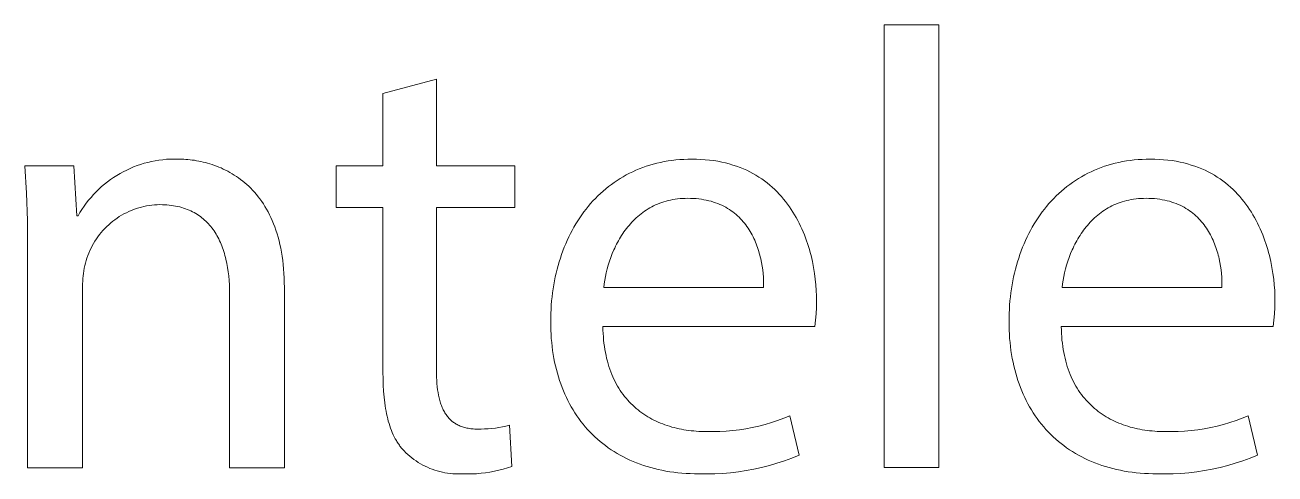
# Model space of a CAD drawing. Header units: millimetres. Extents: x 578 to 4608, y -138 to 2677.
# Drawn here: x 4116.5 to 4197.4, y -71.2 to -42.1 of the extents above; entities that cross this region are included whole.
import ezdxf

# ---------------------------------------------------------------- set-up
doc = ezdxf.new("R2010")
doc.units = ezdxf.units.MM
doc.header["$MEASUREMENT"] = 0
doc.layers.add('Domyślny', color=7, linetype='Continuous', true_color=0x000000)

msp = doc.modelspace()

# ---------------------------------------------------------------- linework, layer by layer
at = {"layer": 'Domyślny', "color": 18, "lineweight": 15, "true_color": 0x000000}
for p, q in [((4172.088, -42.129), (4175.644, -42.129)), ((4172.088, -70.782), (4172.088, -42.129)), ((4175.644, -42.129), (4175.644, -70.782)), ((4139.646, -46.572), (4143.109, -45.646)), ((4143.109, -45.646), (4143.109, -51.255)), ((4139.646, -51.255), (4139.646, -46.572)), ((4124.431, -51.02), (4124.669, -50.964)), ((4124.669, -50.964), (4124.908, -50.917)), ((4124.908, -50.917), (4125.149, -50.878)), ((4125.149, -50.878), (4125.391, -50.847)), ((4125.391, -50.847), (4125.634, -50.824)), ((4125.634, -50.824), (4125.877, -50.81)), ((4125.877, -50.81), (4126.121, -50.804)), ((4126.121, -50.804), (4126.365, -50.806)), ((4126.365, -50.806), (4126.493, -50.807)), ((4126.493, -50.807), (4126.624, -50.811)), ((4126.624, -50.811), (4126.756, -50.817)), ((4126.756, -50.817), (4126.889, -50.826)), ((4126.889, -50.826), (4127.025, -50.837)), ((4127.025, -50.837), (4127.162, -50.851)), ((4127.162, -50.851), (4127.3, -50.869)), ((4127.3, -50.869), (4127.44, -50.889)), ((4127.44, -50.889), (4127.581, -50.912)), ((4127.581, -50.912), (4127.723, -50.938)), ((4127.723, -50.938), (4127.865, -50.967)), ((4127.865, -50.967), (4128.009, -51)), ((4157.618, -51.022), (4157.859, -50.973)), ((4157.859, -50.973), (4158.104, -50.931)), ((4158.104, -50.931), (4158.352, -50.895)), ((4158.352, -50.895), (4158.604, -50.865)), ((4158.604, -50.865), (4158.859, -50.841)), ((4158.859, -50.841), (4159.117, -50.825)), ((4159.117, -50.825), (4159.379, -50.815)), ((4159.379, -50.815), (4159.644, -50.811)), ((4159.644, -50.811), (4159.94, -50.815)), ((4159.94, -50.815), (4160.229, -50.827)), ((4160.229, -50.827), (4160.512, -50.847)), ((4160.512, -50.847), (4160.788, -50.875)), ((4160.788, -50.875), (4161.057, -50.91)), ((4161.057, -50.91), (4161.32, -50.953)), ((4161.32, -50.953), (4161.576, -51.002)), ((4187.291, -51.022), (4187.532, -50.973)), ((4187.532, -50.973), (4187.777, -50.931)), ((4187.777, -50.931), (4188.025, -50.895)), ((4188.025, -50.895), (4188.277, -50.865)), ((4188.277, -50.865), (4188.532, -50.841)), ((4188.532, -50.841), (4188.79, -50.825)), ((4188.79, -50.825), (4189.052, -50.815)), ((4189.052, -50.815), (4189.317, -50.811)), ((4189.317, -50.811), (4189.613, -50.815)), ((4189.613, -50.815), (4189.902, -50.827)), ((4189.902, -50.827), (4190.185, -50.847)), ((4190.185, -50.847), (4190.461, -50.875)), ((4190.461, -50.875), (4190.73, -50.91)), ((4190.73, -50.91), (4190.992, -50.953)), ((4190.992, -50.953), (4191.249, -51.002)), ((4116.577, -53.014), (4116.474, -51.249)), ((4116.474, -51.249), (4119.628, -51.249)), ((4119.628, -51.249), (4119.829, -54.483)), ((4122.415, -51.869), (4122.625, -51.745)), ((4122.625, -51.745), (4122.839, -51.628)), ((4122.839, -51.628), (4123.057, -51.518)), ((4123.057, -51.518), (4123.279, -51.415)), ((4123.279, -51.415), (4123.503, -51.321)), ((4123.503, -51.321), (4123.731, -51.234)), ((4123.731, -51.234), (4123.962, -51.154)), ((4123.962, -51.154), (4124.195, -51.083)), ((4124.195, -51.083), (4124.431, -51.02)), ((4128.009, -51), (4128.153, -51.036)), ((4128.153, -51.036), (4128.297, -51.075)), ((4128.297, -51.075), (4128.442, -51.118)), ((4128.442, -51.118), (4128.587, -51.164)), ((4128.587, -51.164), (4128.732, -51.214)), ((4128.732, -51.214), (4128.877, -51.268)), ((4128.877, -51.268), (4129.022, -51.325)), ((4129.022, -51.325), (4129.166, -51.386)), ((4129.166, -51.386), (4129.311, -51.452)), ((4129.311, -51.452), (4129.454, -51.521)), ((4129.454, -51.521), (4129.597, -51.594)), ((4129.597, -51.594), (4129.739, -51.672)), ((4129.739, -51.672), (4129.88, -51.754)), ((4129.88, -51.754), (4130.02, -51.84)), ((4136.613, -53.953), (4136.613, -51.255)), ((4136.613, -51.255), (4139.646, -51.255)), ((4143.109, -51.255), (4148.195, -51.255)), ((4148.195, -51.255), (4148.195, -53.953)), ((4155.402, -51.838), (4155.607, -51.73)), ((4155.607, -51.73), (4155.816, -51.629)), ((4155.816, -51.629), (4156.028, -51.533)), ((4156.028, -51.533), (4156.244, -51.442)), ((4156.244, -51.442), (4156.464, -51.357)), ((4156.464, -51.357), (4156.688, -51.278)), ((4156.688, -51.278), (4156.915, -51.205)), ((4156.915, -51.205), (4157.146, -51.138)), ((4157.146, -51.138), (4157.38, -51.077)), ((4157.38, -51.077), (4157.618, -51.022)), ((4161.576, -51.002), (4161.826, -51.059)), ((4161.826, -51.059), (4162.069, -51.123)), ((4162.069, -51.123), (4162.306, -51.193)), ((4162.306, -51.193), (4162.537, -51.27)), ((4162.537, -51.27), (4162.762, -51.352)), ((4162.762, -51.352), (4162.981, -51.442)), ((4162.981, -51.442), (4163.194, -51.537)), ((4163.194, -51.537), (4163.401, -51.637)), ((4163.401, -51.637), (4163.602, -51.744)), ((4163.602, -51.744), (4163.797, -51.855)), ((4185.075, -51.838), (4185.28, -51.73)), ((4185.28, -51.73), (4185.489, -51.629)), ((4185.489, -51.629), (4185.701, -51.533)), ((4185.701, -51.533), (4185.917, -51.442)), ((4185.917, -51.442), (4186.137, -51.357)), ((4186.137, -51.357), (4186.361, -51.278)), ((4186.361, -51.278), (4186.588, -51.205)), ((4186.588, -51.205), (4186.819, -51.138)), ((4186.819, -51.138), (4187.053, -51.077)), ((4187.053, -51.077), (4187.291, -51.022)), ((4191.249, -51.002), (4191.498, -51.059)), ((4191.498, -51.059), (4191.742, -51.123)), ((4191.742, -51.123), (4191.979, -51.193)), ((4191.979, -51.193), (4192.21, -51.27)), ((4192.21, -51.27), (4192.435, -51.352)), ((4192.435, -51.352), (4192.654, -51.442)), ((4192.654, -51.442), (4192.867, -51.537)), ((4192.867, -51.537), (4193.074, -51.637)), ((4193.074, -51.637), (4193.275, -51.744)), ((4193.275, -51.744), (4193.47, -51.855)), ((4121.255, -52.758), (4121.435, -52.594)), ((4121.435, -52.594), (4121.621, -52.436)), ((4121.621, -52.436), (4121.812, -52.284)), ((4121.812, -52.284), (4122.009, -52.139)), ((4122.009, -52.139), (4122.21, -52.001)), ((4122.21, -52.001), (4122.415, -51.869)), ((4130.02, -51.84), (4130.159, -51.931)), ((4130.159, -51.931), (4130.297, -52.026)), ((4130.297, -52.026), (4130.433, -52.126)), ((4130.433, -52.126), (4130.567, -52.23)), ((4130.567, -52.23), (4130.7, -52.339)), ((4130.7, -52.339), (4130.831, -52.453)), ((4130.831, -52.453), (4130.96, -52.572)), ((4130.96, -52.572), (4131.087, -52.696)), ((4154.074, -52.734), (4154.252, -52.591)), ((4154.252, -52.591), (4154.434, -52.453)), ((4154.434, -52.453), (4154.62, -52.319)), ((4154.62, -52.319), (4154.809, -52.191)), ((4154.809, -52.191), (4155.003, -52.068)), ((4155.003, -52.068), (4155.201, -51.95)), ((4155.201, -51.95), (4155.402, -51.838)), ((4163.797, -51.855), (4163.987, -51.972)), ((4163.987, -51.972), (4164.17, -52.095)), ((4164.17, -52.095), (4164.349, -52.222)), ((4164.349, -52.222), (4164.522, -52.353)), ((4164.522, -52.353), (4164.689, -52.49)), ((4164.689, -52.49), (4164.851, -52.63)), ((4183.747, -52.734), (4183.925, -52.591)), ((4183.925, -52.591), (4184.107, -52.453)), ((4184.107, -52.453), (4184.293, -52.319)), ((4184.293, -52.319), (4184.482, -52.191)), ((4184.482, -52.191), (4184.676, -52.068)), ((4184.676, -52.068), (4184.873, -51.95)), ((4184.873, -51.95), (4185.075, -51.838)), ((4193.47, -51.855), (4193.659, -51.972)), ((4193.659, -51.972), (4193.843, -52.095)), ((4193.843, -52.095), (4194.022, -52.222)), ((4194.022, -52.222), (4194.195, -52.353)), ((4194.195, -52.353), (4194.362, -52.49)), ((4194.362, -52.49), (4194.524, -52.63)), ((4116.63, -54.781), (4116.577, -53.014)), ((4120.592, -53.473), (4120.749, -53.286)), ((4120.749, -53.286), (4120.911, -53.104)), ((4120.911, -53.104), (4121.08, -52.928)), ((4121.08, -52.928), (4121.255, -52.758)), ((4131.087, -52.696), (4131.211, -52.825)), ((4131.211, -52.825), (4131.333, -52.959)), ((4131.333, -52.959), (4131.453, -53.098)), ((4131.453, -53.098), (4131.57, -53.242)), ((4131.57, -53.242), (4131.684, -53.392)), ((4131.684, -53.392), (4131.796, -53.548)), ((4153.244, -53.522), (4153.402, -53.355)), ((4153.402, -53.355), (4153.564, -53.193)), ((4153.564, -53.193), (4153.73, -53.036)), ((4153.73, -53.036), (4153.9, -52.883)), ((4153.9, -52.883), (4154.074, -52.734)), ((4158.57, -53.406), (4158.417, -53.431)), ((4158.725, -53.385), (4158.57, -53.406)), ((4158.883, -53.369), (4158.725, -53.385)), ((4159.045, -53.357), (4158.883, -53.369)), ((4159.209, -53.35), (4159.045, -53.357)), ((4159.376, -53.348), (4159.209, -53.35)), ((4159.561, -53.35), (4159.376, -53.348)), ((4159.742, -53.358), (4159.561, -53.35)), ((4159.918, -53.37), (4159.742, -53.358)), ((4160.091, -53.388), (4159.918, -53.37)), ((4160.259, -53.41), (4160.091, -53.388)), ((4164.851, -52.63), (4165.008, -52.775)), ((4165.008, -52.775), (4165.159, -52.924)), ((4165.159, -52.924), (4165.306, -53.077)), ((4165.306, -53.077), (4165.447, -53.233)), ((4165.447, -53.233), (4165.583, -53.393)), ((4165.583, -53.393), (4165.715, -53.556)), ((4182.917, -53.522), (4183.075, -53.355)), ((4183.075, -53.355), (4183.237, -53.193)), ((4183.237, -53.193), (4183.403, -53.036)), ((4183.403, -53.036), (4183.573, -52.883)), ((4183.573, -52.883), (4183.747, -52.734)), ((4188.243, -53.406), (4188.09, -53.431)), ((4188.398, -53.385), (4188.243, -53.406)), ((4188.556, -53.369), (4188.398, -53.385)), ((4188.717, -53.357), (4188.556, -53.369)), ((4188.882, -53.35), (4188.717, -53.357)), ((4189.049, -53.348), (4188.882, -53.35)), ((4189.234, -53.35), (4189.049, -53.348)), ((4189.415, -53.358), (4189.234, -53.35)), ((4189.591, -53.37), (4189.415, -53.358)), ((4189.764, -53.388), (4189.591, -53.37)), ((4189.932, -53.41), (4189.764, -53.388)), ((4194.524, -52.63), (4194.681, -52.775)), ((4194.681, -52.775), (4194.832, -52.924)), ((4194.832, -52.924), (4194.979, -53.077)), ((4194.979, -53.077), (4195.12, -53.233)), ((4195.12, -53.233), (4195.256, -53.393)), ((4195.256, -53.393), (4195.388, -53.556)), ((4120.033, -54.272), (4120.162, -54.065)), ((4120.162, -54.065), (4120.299, -53.863)), ((4120.299, -53.863), (4120.442, -53.666)), ((4120.442, -53.666), (4120.592, -53.473)), ((4123.192, -54.207), (4123.035, -54.281)), ((4123.352, -54.138), (4123.192, -54.207)), ((4123.513, -54.074), (4123.352, -54.138)), ((4123.677, -54.017), (4123.513, -54.074)), ((4123.842, -53.965), (4123.677, -54.017)), ((4124.01, -53.918), (4123.842, -53.965)), ((4124.178, -53.878), (4124.01, -53.918)), ((4124.348, -53.843), (4124.178, -53.878)), ((4124.52, -53.814), (4124.348, -53.843)), ((4124.692, -53.791), (4124.52, -53.814)), ((4124.864, -53.774), (4124.692, -53.791)), ((4125.038, -53.763), (4124.864, -53.774)), ((4125.211, -53.758), (4125.038, -53.763)), ((4125.366, -53.76), (4125.211, -53.758)), ((4125.517, -53.766), (4125.366, -53.76)), ((4125.665, -53.775), (4125.517, -53.766)), ((4125.81, -53.788), (4125.665, -53.775)), ((4125.952, -53.805), (4125.81, -53.788)), ((4126.091, -53.826), (4125.952, -53.805)), ((4126.227, -53.849), (4126.091, -53.826)), ((4126.36, -53.877), (4126.227, -53.849)), ((4126.491, -53.908), (4126.36, -53.877)), ((4126.618, -53.942), (4126.491, -53.908)), ((4126.742, -53.98), (4126.618, -53.942)), ((4126.863, -54.021), (4126.742, -53.98)), ((4126.982, -54.065), (4126.863, -54.021)), ((4127.097, -54.112), (4126.982, -54.065)), ((4127.21, -54.163), (4127.097, -54.112)), ((4127.32, -54.216), (4127.21, -54.163)), ((4127.427, -54.273), (4127.32, -54.216)), ((4131.796, -53.548), (4131.904, -53.708)), ((4131.904, -53.708), (4132.009, -53.875)), ((4132.009, -53.875), (4132.111, -54.047)), ((4132.111, -54.047), (4132.21, -54.225)), ((4139.646, -53.953), (4136.613, -53.953)), ((4139.646, -64.609), (4139.646, -53.953)), ((4148.195, -53.953), (4143.109, -53.953)), ((4143.109, -53.953), (4143.109, -64.488)), ((4152.654, -54.234), (4152.795, -54.049)), ((4152.795, -54.049), (4152.941, -53.869)), ((4152.941, -53.869), (4153.09, -53.694)), ((4153.09, -53.694), (4153.244, -53.522)), ((4156.576, -54.189), (4156.464, -54.268)), ((4156.689, -54.112), (4156.576, -54.189)), ((4156.806, -54.039), (4156.689, -54.112)), ((4156.925, -53.969), (4156.806, -54.039)), ((4157.047, -53.902), (4156.925, -53.969)), ((4157.172, -53.838), (4157.047, -53.902)), ((4157.299, -53.778), (4157.172, -53.838)), ((4157.429, -53.722), (4157.299, -53.778)), ((4157.562, -53.669), (4157.429, -53.722)), ((4157.697, -53.619), (4157.562, -53.669)), ((4157.836, -53.574), (4157.697, -53.619)), ((4157.977, -53.532), (4157.836, -53.574)), ((4158.121, -53.494), (4157.977, -53.532)), ((4158.267, -53.461), (4158.121, -53.494)), ((4158.417, -53.431), (4158.267, -53.461)), ((4160.422, -53.436), (4160.259, -53.41)), ((4160.582, -53.468), (4160.422, -53.436)), ((4160.737, -53.503), (4160.582, -53.468)), ((4160.889, -53.543), (4160.737, -53.503)), ((4161.036, -53.587), (4160.889, -53.543)), ((4161.179, -53.635), (4161.036, -53.587)), ((4161.319, -53.687), (4161.179, -53.635)), ((4161.454, -53.743), (4161.319, -53.687)), ((4161.586, -53.802), (4161.454, -53.743)), ((4161.714, -53.866), (4161.586, -53.802)), ((4161.838, -53.932), (4161.714, -53.866)), ((4161.959, -54.002), (4161.838, -53.932)), ((4162.075, -54.076), (4161.959, -54.002)), ((4162.188, -54.152), (4162.075, -54.076)), ((4162.298, -54.232), (4162.188, -54.152)), ((4165.715, -53.556), (4165.841, -53.722)), ((4165.841, -53.722), (4165.963, -53.892)), ((4165.963, -53.892), (4166.079, -54.064)), ((4166.079, -54.064), (4166.192, -54.239)), ((4182.327, -54.234), (4182.468, -54.049)), ((4182.468, -54.049), (4182.614, -53.869)), ((4182.614, -53.869), (4182.763, -53.694)), ((4182.763, -53.694), (4182.917, -53.522)), ((4186.248, -54.189), (4186.137, -54.268)), ((4186.362, -54.112), (4186.248, -54.189)), ((4186.479, -54.039), (4186.362, -54.112)), ((4186.598, -53.969), (4186.479, -54.039)), ((4186.72, -53.902), (4186.598, -53.969)), ((4186.844, -53.838), (4186.72, -53.902)), ((4186.972, -53.778), (4186.844, -53.838)), ((4187.102, -53.722), (4186.972, -53.778)), ((4187.235, -53.669), (4187.102, -53.722)), ((4187.37, -53.619), (4187.235, -53.669)), ((4187.508, -53.574), (4187.37, -53.619)), ((4187.65, -53.532), (4187.508, -53.574)), ((4187.794, -53.494), (4187.65, -53.532)), ((4187.94, -53.461), (4187.794, -53.494)), ((4188.09, -53.431), (4187.94, -53.461)), ((4190.095, -53.436), (4189.932, -53.41)), ((4190.255, -53.468), (4190.095, -53.436)), ((4190.41, -53.503), (4190.255, -53.468)), ((4190.562, -53.543), (4190.41, -53.503)), ((4190.709, -53.587), (4190.562, -53.543)), ((4190.852, -53.635), (4190.709, -53.587)), ((4190.992, -53.687), (4190.852, -53.635)), ((4191.127, -53.743), (4190.992, -53.687)), ((4191.259, -53.802), (4191.127, -53.743)), ((4191.387, -53.866), (4191.259, -53.802)), ((4191.511, -53.932), (4191.387, -53.866)), ((4191.631, -54.002), (4191.511, -53.932)), ((4191.748, -54.076), (4191.631, -54.002)), ((4191.861, -54.152), (4191.748, -54.076)), ((4191.971, -54.232), (4191.861, -54.152)), ((4195.388, -53.556), (4195.514, -53.722)), ((4195.514, -53.722), (4195.636, -53.892)), ((4195.636, -53.892), (4195.752, -54.064)), ((4195.752, -54.064), (4195.865, -54.239)), ((4116.635, -56.55), (4116.63, -54.781)), ((4119.829, -54.483), (4119.91, -54.483)), ((4119.91, -54.483), (4120.033, -54.272)), ((4122.022, -54.945), (4121.891, -55.059)), ((4122.156, -54.836), (4122.022, -54.945)), ((4122.295, -54.731), (4122.156, -54.836)), ((4122.436, -54.631), (4122.295, -54.731)), ((4122.581, -54.535), (4122.436, -54.631)), ((4122.73, -54.445), (4122.581, -54.535)), ((4122.881, -54.361), (4122.73, -54.445)), ((4123.035, -54.281), (4122.881, -54.361)), ((4127.531, -54.333), (4127.427, -54.273)), ((4127.633, -54.396), (4127.531, -54.333)), ((4127.732, -54.462), (4127.633, -54.396)), ((4127.828, -54.53), (4127.732, -54.462)), ((4127.921, -54.602), (4127.828, -54.53)), ((4128.012, -54.676), (4127.921, -54.602)), ((4128.1, -54.753), (4128.012, -54.676)), ((4128.186, -54.832), (4128.1, -54.753)), ((4128.269, -54.915), (4128.186, -54.832)), ((4128.35, -54.999), (4128.269, -54.915)), ((4128.427, -55.087), (4128.35, -54.999)), ((4132.21, -54.225), (4132.305, -54.409)), ((4132.305, -54.409), (4132.396, -54.598)), ((4132.396, -54.598), (4132.483, -54.794)), ((4132.483, -54.794), (4132.567, -54.995)), ((4132.567, -54.995), (4132.646, -55.203)), ((4152.012, -55.216), (4152.132, -55.011)), ((4152.132, -55.011), (4152.256, -54.811)), ((4152.256, -54.811), (4152.384, -54.615)), ((4152.384, -54.615), (4152.517, -54.422)), ((4152.517, -54.422), (4152.654, -54.234)), ((4155.667, -54.997), (4155.579, -55.098)), ((4155.758, -54.897), (4155.667, -54.997)), ((4155.851, -54.8), (4155.758, -54.897)), ((4155.947, -54.705), (4155.851, -54.8)), ((4156.045, -54.613), (4155.947, -54.705)), ((4156.146, -54.522), (4156.045, -54.613)), ((4156.25, -54.435), (4156.146, -54.522)), ((4156.356, -54.35), (4156.25, -54.435)), ((4156.464, -54.268), (4156.356, -54.35)), ((4162.404, -54.315), (4162.298, -54.232)), ((4162.507, -54.4), (4162.404, -54.315)), ((4162.606, -54.488), (4162.507, -54.4)), ((4162.702, -54.579), (4162.606, -54.488)), ((4162.794, -54.672), (4162.702, -54.579)), ((4162.883, -54.768), (4162.794, -54.672)), ((4162.969, -54.866), (4162.883, -54.768)), ((4163.052, -54.967), (4162.969, -54.866)), ((4163.131, -55.069), (4163.052, -54.967)), ((4166.192, -54.239), (4166.299, -54.416)), ((4166.299, -54.416), (4166.402, -54.595)), ((4166.402, -54.595), (4166.501, -54.777)), ((4166.501, -54.777), (4166.595, -54.96)), ((4166.595, -54.96), (4166.685, -55.146)), ((4181.685, -55.216), (4181.804, -55.011)), ((4181.804, -55.011), (4181.929, -54.811)), ((4181.929, -54.811), (4182.057, -54.615)), ((4182.057, -54.615), (4182.19, -54.422)), ((4182.19, -54.422), (4182.327, -54.234)), ((4185.34, -54.997), (4185.252, -55.098)), ((4185.431, -54.897), (4185.34, -54.997)), ((4185.524, -54.8), (4185.431, -54.897)), ((4185.62, -54.705), (4185.524, -54.8)), ((4185.718, -54.613), (4185.62, -54.705)), ((4185.819, -54.522), (4185.718, -54.613)), ((4185.923, -54.435), (4185.819, -54.522)), ((4186.029, -54.35), (4185.923, -54.435)), ((4186.137, -54.268), (4186.029, -54.35)), ((4192.077, -54.315), (4191.971, -54.232)), ((4192.18, -54.4), (4192.077, -54.315)), ((4192.279, -54.488), (4192.18, -54.4)), ((4192.375, -54.579), (4192.279, -54.488)), ((4192.467, -54.672), (4192.375, -54.579)), ((4192.556, -54.768), (4192.467, -54.672)), ((4192.642, -54.866), (4192.556, -54.768)), ((4192.725, -54.967), (4192.642, -54.866)), ((4192.804, -55.069), (4192.725, -54.967)), ((4195.865, -54.239), (4195.972, -54.416)), ((4195.972, -54.416), (4196.075, -54.595)), ((4196.075, -54.595), (4196.174, -54.777)), ((4196.174, -54.777), (4196.268, -54.96)), ((4196.268, -54.96), (4196.358, -55.146)), ((4121.196, -55.832), (4121.096, -55.974)), ((4121.3, -55.694), (4121.196, -55.832)), ((4121.409, -55.559), (4121.3, -55.694)), ((4121.523, -55.428), (4121.409, -55.559)), ((4121.642, -55.301), (4121.523, -55.428)), ((4121.764, -55.178), (4121.642, -55.301)), ((4121.891, -55.059), (4121.764, -55.178)), ((4128.503, -55.177), (4128.427, -55.087)), ((4128.576, -55.269), (4128.503, -55.177)), ((4128.646, -55.364), (4128.576, -55.269)), ((4128.714, -55.461), (4128.646, -55.364)), ((4128.779, -55.56), (4128.714, -55.461)), ((4128.842, -55.662), (4128.779, -55.56)), ((4128.903, -55.766), (4128.842, -55.662)), ((4128.961, -55.872), (4128.903, -55.766)), ((4132.646, -55.203), (4132.722, -55.417)), ((4132.722, -55.417), (4132.793, -55.638)), ((4132.793, -55.638), (4132.859, -55.865)), ((4151.678, -55.851), (4151.785, -55.636)), ((4151.785, -55.636), (4151.896, -55.424)), ((4151.896, -55.424), (4152.012, -55.216)), ((4155.101, -55.746), (4155.03, -55.859)), ((4155.175, -55.634), (4155.101, -55.746)), ((4155.251, -55.523), (4155.175, -55.634)), ((4155.329, -55.414), (4155.251, -55.523)), ((4155.41, -55.307), (4155.329, -55.414)), ((4155.493, -55.202), (4155.41, -55.307)), ((4155.579, -55.098), (4155.493, -55.202)), ((4163.208, -55.173), (4163.131, -55.069)), ((4163.281, -55.28), (4163.208, -55.173)), ((4163.352, -55.388), (4163.281, -55.28)), ((4163.419, -55.497), (4163.352, -55.388)), ((4163.484, -55.608), (4163.419, -55.497)), ((4163.545, -55.721), (4163.484, -55.608)), ((4163.604, -55.835), (4163.545, -55.721)), ((4163.66, -55.95), (4163.604, -55.835)), ((4166.685, -55.146), (4166.77, -55.333)), ((4166.77, -55.333), (4166.852, -55.521)), ((4166.852, -55.521), (4166.929, -55.71)), ((4166.929, -55.71), (4167.002, -55.901)), ((4181.351, -55.851), (4181.458, -55.636)), ((4181.458, -55.636), (4181.569, -55.424)), ((4181.569, -55.424), (4181.685, -55.216)), ((4184.774, -55.746), (4184.703, -55.859)), ((4184.848, -55.634), (4184.774, -55.746)), ((4184.924, -55.523), (4184.848, -55.634)), ((4185.002, -55.414), (4184.924, -55.523)), ((4185.083, -55.307), (4185.002, -55.414)), ((4185.166, -55.202), (4185.083, -55.307)), ((4185.252, -55.098), (4185.166, -55.202)), ((4192.881, -55.173), (4192.804, -55.069)), ((4192.954, -55.28), (4192.881, -55.173)), ((4193.025, -55.388), (4192.954, -55.28)), ((4193.092, -55.497), (4193.025, -55.388)), ((4193.157, -55.608), (4193.092, -55.497)), ((4193.218, -55.721), (4193.157, -55.608)), ((4193.277, -55.835), (4193.218, -55.721)), ((4193.333, -55.95), (4193.277, -55.835)), ((4196.358, -55.146), (4196.443, -55.333)), ((4196.443, -55.333), (4196.524, -55.521)), ((4196.524, -55.521), (4196.602, -55.71)), ((4196.602, -55.71), (4196.675, -55.901)), ((4116.635, -70.789), (4116.635, -56.55)), ((4120.748, -56.574), (4120.674, -56.731)), ((4120.827, -56.42), (4120.748, -56.574)), ((4120.911, -56.268), (4120.827, -56.42)), ((4121.001, -56.12), (4120.911, -56.268)), ((4121.096, -55.974), (4121.001, -56.12)), ((4129.017, -55.98), (4128.961, -55.872)), ((4129.071, -56.091), (4129.017, -55.98)), ((4129.122, -56.203), (4129.071, -56.091)), ((4129.171, -56.317), (4129.122, -56.203)), ((4129.218, -56.433), (4129.171, -56.317)), ((4129.262, -56.552), (4129.218, -56.433)), ((4129.305, -56.671), (4129.262, -56.552)), ((4132.859, -55.865), (4132.921, -56.098)), ((4132.921, -56.098), (4132.978, -56.338)), ((4132.978, -56.338), (4133.031, -56.584)), ((4133.031, -56.584), (4133.078, -56.837)), ((4151.296, -56.747), (4151.385, -56.518)), ((4151.385, -56.518), (4151.478, -56.292)), ((4151.478, -56.292), (4151.576, -56.07)), ((4151.576, -56.07), (4151.678, -55.851)), ((4154.651, -56.565), (4154.596, -56.686)), ((4154.708, -56.445), (4154.651, -56.565)), ((4154.768, -56.326), (4154.708, -56.445)), ((4154.83, -56.207), (4154.768, -56.326)), ((4154.894, -56.09), (4154.83, -56.207)), ((4154.961, -55.974), (4154.894, -56.09)), ((4155.03, -55.859), (4154.961, -55.974)), ((4163.713, -56.066), (4163.66, -55.95)), ((4163.764, -56.184), (4163.713, -56.066)), ((4163.812, -56.302), (4163.764, -56.184)), ((4163.857, -56.421), (4163.812, -56.302)), ((4163.9, -56.54), (4163.857, -56.421)), ((4163.94, -56.66), (4163.9, -56.54)), ((4167.002, -55.901), (4167.071, -56.092)), ((4167.071, -56.092), (4167.136, -56.284)), ((4167.136, -56.284), (4167.198, -56.477)), ((4167.198, -56.477), (4167.255, -56.67)), ((4180.969, -56.747), (4181.058, -56.518)), ((4181.058, -56.518), (4181.151, -56.292)), ((4181.151, -56.292), (4181.249, -56.07)), ((4181.249, -56.07), (4181.351, -55.851)), ((4184.324, -56.565), (4184.269, -56.686)), ((4184.381, -56.445), (4184.324, -56.565)), ((4184.441, -56.326), (4184.381, -56.445)), ((4184.503, -56.207), (4184.441, -56.326)), ((4184.567, -56.09), (4184.503, -56.207)), ((4184.634, -55.974), (4184.567, -56.09)), ((4184.703, -55.859), (4184.634, -55.974)), ((4193.386, -56.066), (4193.333, -55.95)), ((4193.437, -56.184), (4193.386, -56.066)), ((4193.485, -56.302), (4193.437, -56.184)), ((4193.53, -56.421), (4193.485, -56.302)), ((4193.573, -56.54), (4193.53, -56.421)), ((4193.613, -56.66), (4193.573, -56.54)), ((4196.675, -55.901), (4196.744, -56.092)), ((4196.744, -56.092), (4196.809, -56.284)), ((4196.809, -56.284), (4196.871, -56.477)), ((4196.871, -56.477), (4196.928, -56.67)), ((4120.433, -57.382), (4120.387, -57.544)), ((4120.485, -57.216), (4120.433, -57.382)), ((4120.542, -57.052), (4120.485, -57.216)), ((4120.605, -56.891), (4120.542, -57.052)), ((4120.674, -56.731), (4120.605, -56.891)), ((4129.345, -56.793), (4129.305, -56.671)), ((4129.383, -56.917), (4129.345, -56.793)), ((4129.419, -57.042), (4129.383, -56.917)), ((4129.452, -57.169), (4129.419, -57.042)), ((4129.484, -57.297), (4129.452, -57.169)), ((4129.541, -57.558), (4129.484, -57.297)), ((4133.078, -56.837), (4133.121, -57.097)), ((4133.121, -57.097), (4133.158, -57.364)), ((4133.158, -57.364), (4133.189, -57.638)), ((4150.987, -57.695), (4151.058, -57.453)), ((4151.058, -57.453), (4151.133, -57.215)), ((4151.133, -57.215), (4151.212, -56.979)), ((4151.212, -56.979), (4151.296, -56.747)), ((4154.311, -57.422), (4154.234, -57.669)), ((4154.397, -57.175), (4154.311, -57.422)), ((4154.492, -56.929), (4154.397, -57.175)), ((4154.596, -56.686), (4154.492, -56.929)), ((4163.978, -56.781), (4163.94, -56.66)), ((4164.013, -56.902), (4163.978, -56.781)), ((4164.046, -57.023), (4164.013, -56.902)), ((4164.077, -57.144), (4164.046, -57.023)), ((4164.105, -57.266), (4164.077, -57.144)), ((4164.156, -57.508), (4164.105, -57.266)), ((4167.255, -56.67), (4167.309, -56.863)), ((4167.309, -56.863), (4167.359, -57.056)), ((4167.359, -57.056), (4167.449, -57.442)), ((4167.449, -57.442), (4167.525, -57.825)), ((4180.66, -57.695), (4180.731, -57.453)), ((4180.731, -57.453), (4180.806, -57.215)), ((4180.806, -57.215), (4180.885, -56.979)), ((4180.885, -56.979), (4180.969, -56.747)), ((4183.984, -57.422), (4183.906, -57.669)), ((4184.07, -57.175), (4183.984, -57.422)), ((4184.165, -56.929), (4184.07, -57.175)), ((4184.269, -56.686), (4184.165, -56.929)), ((4193.651, -56.781), (4193.613, -56.66)), ((4193.686, -56.902), (4193.651, -56.781)), ((4193.719, -57.023), (4193.686, -56.902)), ((4193.75, -57.144), (4193.719, -57.023)), ((4193.778, -57.266), (4193.75, -57.144)), ((4193.828, -57.508), (4193.778, -57.266)), ((4196.928, -56.67), (4196.982, -56.863)), ((4196.982, -56.863), (4197.032, -57.056)), ((4197.032, -57.056), (4197.122, -57.442)), ((4197.122, -57.442), (4197.198, -57.825)), ((4120.252, -58.205), (4120.232, -58.372)), ((4120.278, -58.038), (4120.252, -58.205)), ((4120.309, -57.872), (4120.278, -58.038)), ((4120.345, -57.707), (4120.309, -57.872)), ((4120.387, -57.544), (4120.345, -57.707)), ((4129.589, -57.825), (4129.541, -57.558)), ((4129.63, -58.098), (4129.589, -57.825)), ((4129.663, -58.376), (4129.63, -58.098)), ((4133.189, -57.638), (4133.216, -57.918)), ((4133.216, -57.918), (4133.236, -58.206)), ((4133.236, -58.206), (4133.251, -58.501)), ((4150.804, -58.436), (4150.861, -58.186)), ((4150.861, -58.186), (4150.922, -57.939)), ((4150.922, -57.939), (4150.987, -57.695)), ((4154.104, -58.162), (4154.051, -58.405)), ((4154.164, -57.916), (4154.104, -58.162)), ((4154.234, -57.669), (4154.164, -57.916)), ((4164.197, -57.749), (4164.156, -57.508)), ((4164.231, -57.987), (4164.197, -57.749)), ((4164.256, -58.223), (4164.231, -57.987)), ((4164.274, -58.455), (4164.256, -58.223)), ((4167.525, -57.825), (4167.588, -58.205)), ((4167.588, -58.205), (4167.638, -58.58)), ((4180.477, -58.436), (4180.534, -58.186)), ((4180.534, -58.186), (4180.595, -57.939)), ((4180.595, -57.939), (4180.66, -57.695)), ((4183.777, -58.162), (4183.724, -58.405)), ((4183.837, -57.916), (4183.777, -58.162)), ((4183.906, -57.669), (4183.837, -57.916)), ((4193.87, -57.749), (4193.828, -57.508)), ((4193.903, -57.987), (4193.87, -57.749)), ((4193.929, -58.223), (4193.903, -57.987)), ((4193.947, -58.455), (4193.929, -58.223)), ((4197.198, -57.825), (4197.261, -58.205)), ((4197.261, -58.205), (4197.311, -58.58)), ((4120.208, -58.709), (4120.204, -58.877)), ((4120.204, -58.877), (4120.205, -59.046)), ((4120.205, -59.046), (4120.205, -70.789)), ((4120.217, -58.54), (4120.208, -58.709)), ((4120.232, -58.372), (4120.217, -58.54)), ((4129.688, -58.658), (4129.663, -58.376)), ((4129.706, -58.945), (4129.688, -58.658)), ((4129.717, -59.235), (4129.706, -58.945)), ((4133.251, -58.501), (4133.26, -58.804)), ((4133.26, -58.804), (4133.263, -59.113)), ((4150.664, -59.202), (4150.706, -58.944)), ((4150.706, -58.944), (4150.753, -58.689)), ((4150.753, -58.689), (4150.804, -58.436)), ((4153.97, -58.885), (4153.941, -59.118)), ((4154.006, -58.647), (4153.97, -58.885)), ((4154.051, -58.405), (4154.006, -58.647)), ((4164.285, -58.682), (4164.274, -58.455)), ((4164.29, -58.904), (4164.285, -58.682)), ((4164.288, -59.118), (4164.29, -58.904)), ((4167.638, -58.58), (4167.676, -58.949)), ((4167.676, -58.949), (4167.703, -59.31)), ((4180.337, -59.202), (4180.379, -58.944)), ((4180.379, -58.944), (4180.426, -58.689)), ((4180.426, -58.689), (4180.477, -58.436)), ((4183.642, -58.885), (4183.613, -59.118)), ((4183.679, -58.647), (4183.642, -58.885)), ((4183.724, -58.405), (4183.679, -58.647)), ((4193.958, -58.682), (4193.947, -58.455)), ((4193.963, -58.904), (4193.958, -58.682)), ((4193.961, -59.118), (4193.963, -58.904)), ((4197.311, -58.58), (4197.349, -58.949)), ((4197.349, -58.949), (4197.376, -59.31)), ((4129.72, -59.529), (4129.717, -59.235)), ((4129.72, -70.789), (4129.72, -59.529)), ((4133.263, -59.113), (4133.263, -70.789)), ((4150.567, -59.99), (4150.595, -59.725)), ((4150.595, -59.725), (4150.627, -59.462)), ((4150.627, -59.462), (4150.664, -59.202)), ((4153.941, -59.118), (4164.288, -59.118)), ((4167.703, -59.31), (4167.718, -59.663)), ((4167.718, -59.663), (4167.723, -60.004)), ((4180.24, -59.99), (4180.268, -59.725)), ((4180.268, -59.725), (4180.3, -59.462)), ((4180.3, -59.462), (4180.337, -59.202)), ((4183.613, -59.118), (4193.961, -59.118)), ((4197.376, -59.31), (4197.391, -59.663)), ((4197.391, -59.663), (4197.396, -60.004)), ((4150.515, -60.798), (4150.527, -60.526)), ((4150.527, -60.526), (4150.545, -60.257)), ((4150.545, -60.257), (4150.567, -59.99)), ((4167.713, -60.418), (4167.689, -60.831)), ((4167.723, -60.004), (4167.713, -60.418)), ((4180.188, -60.798), (4180.2, -60.526)), ((4180.2, -60.526), (4180.218, -60.257)), ((4180.218, -60.257), (4180.24, -59.99)), ((4197.386, -60.418), (4197.362, -60.831)), ((4197.396, -60.004), (4197.386, -60.418)), ((4150.505, -61.346), (4150.507, -61.071)), ((4150.507, -61.62), (4150.505, -61.346)), ((4150.507, -61.071), (4150.515, -60.798)), ((4167.652, -61.244), (4167.603, -61.655)), ((4167.689, -60.831), (4167.652, -61.244)), ((4180.178, -61.346), (4180.18, -61.071)), ((4180.18, -61.62), (4180.178, -61.346)), ((4180.18, -61.071), (4180.188, -60.798)), ((4197.325, -61.244), (4197.276, -61.655)), ((4197.362, -60.831), (4197.325, -61.244)), ((4150.515, -61.892), (4150.507, -61.62)), ((4150.528, -62.16), (4150.515, -61.892)), ((4150.547, -62.425), (4150.528, -62.16)), ((4153.887, -61.655), (4153.892, -61.878)), ((4167.603, -61.655), (4153.887, -61.655)), ((4153.892, -61.878), (4153.902, -62.097)), ((4153.902, -62.097), (4153.916, -62.312)), ((4180.188, -61.892), (4180.18, -61.62)), ((4180.201, -62.16), (4180.188, -61.892)), ((4180.219, -62.425), (4180.201, -62.16)), ((4183.56, -61.655), (4183.565, -61.878)), ((4197.276, -61.655), (4183.56, -61.655)), ((4183.565, -61.878), (4183.575, -62.097)), ((4183.575, -62.097), (4183.589, -62.312)), ((4150.57, -62.688), (4150.547, -62.425)), ((4150.598, -62.947), (4150.57, -62.688)), ((4150.632, -63.204), (4150.598, -62.947)), ((4153.916, -62.312), (4153.934, -62.523)), ((4153.934, -62.523), (4153.956, -62.73)), ((4153.956, -62.73), (4153.983, -62.933)), ((4153.983, -62.933), (4154.013, -63.131)), ((4180.243, -62.688), (4180.219, -62.425)), ((4180.271, -62.947), (4180.243, -62.688)), ((4180.305, -63.204), (4180.271, -62.947)), ((4183.589, -62.312), (4183.607, -62.523)), ((4183.607, -62.523), (4183.629, -62.73)), ((4183.629, -62.73), (4183.656, -62.933)), ((4183.656, -62.933), (4183.686, -63.131)), ((4150.671, -63.457), (4150.632, -63.204)), ((4150.714, -63.707), (4150.671, -63.457)), ((4150.763, -63.953), (4150.714, -63.707)), ((4154.013, -63.131), (4154.048, -63.326)), ((4154.048, -63.326), (4154.087, -63.517)), ((4154.087, -63.517), (4154.129, -63.704)), ((4154.129, -63.704), (4154.175, -63.887)), ((4154.175, -63.887), (4154.225, -64.066)), ((4180.343, -63.457), (4180.305, -63.204)), ((4180.387, -63.707), (4180.343, -63.457)), ((4180.436, -63.953), (4180.387, -63.707)), ((4183.686, -63.131), (4183.721, -63.326)), ((4183.721, -63.326), (4183.759, -63.517)), ((4183.759, -63.517), (4183.802, -63.704)), ((4183.802, -63.704), (4183.848, -63.887)), ((4183.848, -63.887), (4183.898, -64.066)), ((4139.651, -65.033), (4139.646, -64.609)), ((4143.109, -64.488), (4143.111, -64.711)), ((4143.111, -64.711), (4143.117, -64.929)), ((4150.817, -64.197), (4150.763, -63.953)), ((4150.875, -64.437), (4150.817, -64.197)), ((4150.939, -64.674), (4150.875, -64.437)), ((4151.007, -64.907), (4150.939, -64.674)), ((4154.225, -64.066), (4154.279, -64.241)), ((4154.279, -64.241), (4154.336, -64.412)), ((4154.336, -64.412), (4154.397, -64.579)), ((4154.397, -64.579), (4154.462, -64.743)), ((4180.489, -64.197), (4180.436, -63.953)), ((4180.548, -64.437), (4180.489, -64.197)), ((4180.612, -64.674), (4180.548, -64.437)), ((4180.68, -64.907), (4180.612, -64.674)), ((4183.898, -64.066), (4183.952, -64.241)), ((4183.952, -64.241), (4184.009, -64.412)), ((4184.009, -64.412), (4184.07, -64.579)), ((4184.07, -64.579), (4184.135, -64.743)), ((4139.664, -65.443), (4139.651, -65.033)), ((4139.686, -65.841), (4139.664, -65.443)), ((4143.117, -64.929), (4143.127, -65.14)), ((4143.127, -65.14), (4143.142, -65.345)), ((4143.142, -65.345), (4143.161, -65.543)), ((4143.161, -65.543), (4143.185, -65.736)), ((4151.081, -65.137), (4151.007, -64.907)), ((4151.159, -65.363), (4151.081, -65.137)), ((4151.242, -65.586), (4151.159, -65.363)), ((4154.462, -64.743), (4154.53, -64.903)), ((4154.53, -64.903), (4154.601, -65.059)), ((4154.601, -65.059), (4154.676, -65.211)), ((4154.676, -65.211), (4154.754, -65.359)), ((4154.754, -65.359), (4154.835, -65.504)), ((4154.835, -65.504), (4154.92, -65.644)), ((4180.753, -65.137), (4180.68, -64.907)), ((4180.832, -65.363), (4180.753, -65.137)), ((4180.915, -65.586), (4180.832, -65.363)), ((4184.135, -64.743), (4184.203, -64.903)), ((4184.203, -64.903), (4184.274, -65.059)), ((4184.274, -65.059), (4184.349, -65.211)), ((4184.349, -65.211), (4184.427, -65.359)), ((4184.427, -65.359), (4184.508, -65.504)), ((4184.508, -65.504), (4184.593, -65.644)), ((4139.719, -66.225), (4139.686, -65.841)), ((4139.761, -66.595), (4139.719, -66.225)), ((4143.185, -65.736), (4143.213, -65.921)), ((4143.213, -65.921), (4143.247, -66.101)), ((4143.247, -66.101), (4143.265, -66.188)), ((4143.265, -66.188), (4143.285, -66.273)), ((4143.285, -66.273), (4143.306, -66.357)), ((4151.33, -65.805), (4151.242, -65.586)), ((4151.422, -66.021), (4151.33, -65.805)), ((4151.519, -66.233), (4151.422, -66.021)), ((4151.621, -66.441), (4151.519, -66.233)), ((4154.92, -65.644), (4155.007, -65.782)), ((4155.007, -65.782), (4155.098, -65.915)), ((4155.098, -65.915), (4155.192, -66.045)), ((4155.192, -66.045), (4155.289, -66.171)), ((4155.289, -66.171), (4155.388, -66.293)), ((4155.388, -66.293), (4155.491, -66.412)), ((4181.002, -65.805), (4180.915, -65.586)), ((4181.095, -66.021), (4181.002, -65.805)), ((4181.192, -66.233), (4181.095, -66.021)), ((4181.294, -66.441), (4181.192, -66.233)), ((4184.593, -65.644), (4184.68, -65.782)), ((4184.68, -65.782), (4184.771, -65.915)), ((4184.771, -65.915), (4184.865, -66.045)), ((4184.865, -66.045), (4184.962, -66.171)), ((4184.962, -66.171), (4185.061, -66.293)), ((4185.061, -66.293), (4185.164, -66.412)), ((4139.786, -66.774), (4139.761, -66.595)), ((4139.814, -66.951), (4139.786, -66.774)), ((4139.845, -67.123), (4139.814, -66.951)), ((4139.878, -67.293), (4139.845, -67.123)), ((4143.306, -66.357), (4143.328, -66.439)), ((4143.328, -66.439), (4143.351, -66.52)), ((4143.351, -66.52), (4143.376, -66.599)), ((4143.376, -66.599), (4143.402, -66.676)), ((4143.402, -66.676), (4143.429, -66.751)), ((4143.429, -66.751), (4143.458, -66.825)), ((4143.458, -66.825), (4143.488, -66.897)), ((4143.488, -66.897), (4143.52, -66.967)), ((4143.52, -66.967), (4143.552, -67.036)), ((4143.552, -67.036), (4143.587, -67.103)), ((4143.587, -67.103), (4143.622, -67.168)), ((4151.728, -66.645), (4151.621, -66.441)), ((4151.84, -66.845), (4151.728, -66.645)), ((4151.956, -67.042), (4151.84, -66.845)), ((4152.076, -67.235), (4151.956, -67.042)), ((4155.491, -66.412), (4155.596, -66.528)), ((4155.596, -66.528), (4155.704, -66.639)), ((4155.704, -66.639), (4155.815, -66.747)), ((4155.815, -66.747), (4155.928, -66.852)), ((4155.928, -66.852), (4156.044, -66.953)), ((4156.044, -66.953), (4156.163, -67.051)), ((4156.163, -67.051), (4156.284, -67.145)), ((4156.284, -67.145), (4156.407, -67.236)), ((4181.401, -66.645), (4181.294, -66.441)), ((4181.513, -66.845), (4181.401, -66.645)), ((4181.629, -67.042), (4181.513, -66.845)), ((4181.749, -67.235), (4181.629, -67.042)), ((4185.164, -66.412), (4185.269, -66.528)), ((4185.269, -66.528), (4185.377, -66.639)), ((4185.377, -66.639), (4185.488, -66.747)), ((4185.488, -66.747), (4185.601, -66.852)), ((4185.601, -66.852), (4185.717, -66.953)), ((4185.717, -66.953), (4185.836, -67.051)), ((4185.836, -67.051), (4185.957, -67.145)), ((4185.957, -67.145), (4186.08, -67.236)), ((4139.914, -67.458), (4139.878, -67.293)), ((4139.953, -67.62), (4139.914, -67.458)), ((4139.995, -67.778), (4139.953, -67.62)), ((4140.04, -67.933), (4139.995, -67.778)), ((4140.088, -68.084), (4140.04, -67.933)), ((4143.622, -67.168), (4143.659, -67.231)), ((4143.659, -67.231), (4143.698, -67.293)), ((4143.698, -67.293), (4143.737, -67.353)), ((4143.737, -67.353), (4143.779, -67.411)), ((4143.779, -67.411), (4143.822, -67.467)), ((4143.822, -67.467), (4143.866, -67.522)), ((4143.866, -67.522), (4143.912, -67.574)), ((4143.912, -67.574), (4143.959, -67.625)), ((4143.959, -67.625), (4144.008, -67.674)), ((4144.008, -67.674), (4144.058, -67.721)), ((4144.058, -67.721), (4144.084, -67.744)), ((4144.084, -67.744), (4144.11, -67.767)), ((4144.11, -67.767), (4144.137, -67.789)), ((4144.137, -67.789), (4144.164, -67.81)), ((4144.164, -67.81), (4144.191, -67.831)), ((4144.191, -67.831), (4144.219, -67.852)), ((4144.219, -67.852), (4144.247, -67.872)), ((4144.247, -67.872), (4144.276, -67.892)), ((4144.276, -67.892), (4144.305, -67.911)), ((4144.305, -67.911), (4144.334, -67.93)), ((4144.334, -67.93), (4144.364, -67.948)), ((4144.364, -67.948), (4144.394, -67.966)), ((4144.394, -67.966), (4144.455, -68)), ((4152.202, -67.423), (4152.076, -67.235)), ((4152.331, -67.608), (4152.202, -67.423)), ((4152.466, -67.789), (4152.331, -67.608)), ((4152.605, -67.965), (4152.466, -67.789)), ((4152.748, -68.137), (4152.605, -67.965)), ((4156.407, -67.236), (4156.533, -67.323)), ((4156.533, -67.323), (4156.66, -67.407)), ((4156.66, -67.407), (4156.791, -67.487)), ((4156.791, -67.487), (4156.923, -67.564)), ((4156.923, -67.564), (4157.057, -67.638)), ((4157.057, -67.638), (4157.194, -67.708)), ((4157.194, -67.708), (4157.332, -67.775)), ((4157.332, -67.775), (4157.472, -67.838)), ((4157.472, -67.838), (4157.615, -67.899)), ((4157.615, -67.899), (4157.759, -67.956)), ((4157.759, -67.956), (4157.905, -68.01)), ((4164.387, -67.991), (4164.795, -67.87)), ((4164.795, -67.87), (4165.199, -67.736)), ((4165.199, -67.736), (4165.598, -67.587)), ((4165.598, -67.587), (4165.992, -67.426)), ((4165.992, -67.426), (4166.596, -69.976)), ((4181.875, -67.423), (4181.749, -67.235)), ((4182.004, -67.608), (4181.875, -67.423)), ((4182.139, -67.789), (4182.004, -67.608)), ((4182.278, -67.965), (4182.139, -67.789)), ((4182.421, -68.137), (4182.278, -67.965)), ((4186.08, -67.236), (4186.205, -67.323)), ((4186.205, -67.323), (4186.333, -67.407)), ((4186.333, -67.407), (4186.463, -67.487)), ((4186.463, -67.487), (4186.596, -67.564)), ((4186.596, -67.564), (4186.73, -67.638)), ((4186.73, -67.638), (4186.867, -67.708)), ((4186.867, -67.708), (4187.005, -67.775)), ((4187.005, -67.775), (4187.145, -67.838)), ((4187.145, -67.838), (4187.288, -67.899)), ((4187.288, -67.899), (4187.432, -67.956)), ((4187.432, -67.956), (4187.577, -68.01)), ((4194.06, -67.991), (4194.468, -67.87)), ((4194.468, -67.87), (4194.872, -67.736)), ((4194.872, -67.736), (4195.271, -67.587)), ((4195.271, -67.587), (4195.665, -67.426)), ((4195.665, -67.426), (4196.269, -69.976)), ((4140.14, -68.231), (4140.088, -68.084)), ((4140.194, -68.374), (4140.14, -68.231)), ((4140.252, -68.514), (4140.194, -68.374)), ((4140.312, -68.65), (4140.252, -68.514)), ((4140.377, -68.782), (4140.312, -68.65)), ((4140.444, -68.91), (4140.377, -68.782)), ((4144.455, -68), (4144.519, -68.032)), ((4144.519, -68.032), (4144.583, -68.063)), ((4144.583, -68.063), (4144.65, -68.091)), ((4144.65, -68.091), (4144.718, -68.118)), ((4144.718, -68.118), (4144.788, -68.143)), ((4144.788, -68.143), (4144.86, -68.165)), ((4144.86, -68.165), (4144.933, -68.186)), ((4144.933, -68.186), (4145.009, -68.205)), ((4145.009, -68.205), (4145.085, -68.222)), ((4145.085, -68.222), (4145.164, -68.237)), ((4145.164, -68.237), (4145.245, -68.25)), ((4145.245, -68.25), (4145.327, -68.261)), ((4145.327, -68.261), (4145.411, -68.27)), ((4145.411, -68.27), (4145.497, -68.277)), ((4145.497, -68.277), (4145.585, -68.282)), ((4145.585, -68.282), (4145.675, -68.285)), ((4145.675, -68.285), (4145.766, -68.286)), ((4145.766, -68.286), (4145.998, -68.287)), ((4145.998, -68.287), (4146.23, -68.28)), ((4146.23, -68.28), (4146.462, -68.267)), ((4146.462, -68.267), (4146.693, -68.246)), ((4146.693, -68.246), (4146.924, -68.217)), ((4146.924, -68.217), (4147.153, -68.181)), ((4147.153, -68.181), (4147.381, -68.138)), ((4147.381, -68.138), (4147.608, -68.088)), ((4147.608, -68.088), (4147.833, -68.031)), ((4147.833, -68.031), (4147.98, -70.702)), ((4152.896, -68.305), (4152.748, -68.137)), ((4153.048, -68.469), (4152.896, -68.305)), ((4153.205, -68.629), (4153.048, -68.469)), ((4153.366, -68.784), (4153.205, -68.629)), ((4157.905, -68.01), (4158.052, -68.06)), ((4158.052, -68.06), (4158.201, -68.108)), ((4158.201, -68.108), (4158.352, -68.152)), ((4158.352, -68.152), (4158.504, -68.193)), ((4158.504, -68.193), (4158.658, -68.231)), ((4158.658, -68.231), (4158.813, -68.266)), ((4158.813, -68.266), (4158.97, -68.297)), ((4158.97, -68.297), (4159.128, -68.326)), ((4159.128, -68.326), (4159.287, -68.351)), ((4159.287, -68.351), (4159.447, -68.373)), ((4159.447, -68.373), (4159.608, -68.393)), ((4159.608, -68.393), (4159.771, -68.409)), ((4159.771, -68.409), (4159.934, -68.422)), ((4159.934, -68.422), (4160.099, -68.433)), ((4160.099, -68.433), (4160.264, -68.44)), ((4160.264, -68.44), (4160.43, -68.444)), ((4160.43, -68.444), (4160.597, -68.446)), ((4160.597, -68.446), (4161.023, -68.452)), ((4161.023, -68.452), (4161.448, -68.445)), ((4161.448, -68.445), (4161.874, -68.423)), ((4161.874, -68.423), (4162.298, -68.386)), ((4162.298, -68.386), (4162.721, -68.335)), ((4162.721, -68.335), (4163.141, -68.27)), ((4163.141, -68.27), (4163.56, -68.191)), ((4163.56, -68.191), (4163.975, -68.098)), ((4163.975, -68.098), (4164.387, -67.991)), ((4182.569, -68.305), (4182.421, -68.137)), ((4182.721, -68.469), (4182.569, -68.305)), ((4182.878, -68.629), (4182.721, -68.469)), ((4183.039, -68.784), (4182.878, -68.629)), ((4187.577, -68.01), (4187.725, -68.06)), ((4187.725, -68.06), (4187.874, -68.108)), ((4187.874, -68.108), (4188.025, -68.152)), ((4188.025, -68.152), (4188.177, -68.193)), ((4188.177, -68.193), (4188.331, -68.231)), ((4188.331, -68.231), (4188.486, -68.266)), ((4188.486, -68.266), (4188.643, -68.297)), ((4188.643, -68.297), (4188.8, -68.326)), ((4188.8, -68.326), (4188.96, -68.351)), ((4188.96, -68.351), (4189.12, -68.373)), ((4189.12, -68.373), (4189.281, -68.393)), ((4189.281, -68.393), (4189.444, -68.409)), ((4189.444, -68.409), (4189.607, -68.422)), ((4189.607, -68.422), (4189.772, -68.433)), ((4189.772, -68.433), (4189.937, -68.44)), ((4189.937, -68.44), (4190.103, -68.444)), ((4190.103, -68.444), (4190.27, -68.446)), ((4190.27, -68.446), (4190.696, -68.452)), ((4190.696, -68.452), (4191.121, -68.445)), ((4191.121, -68.445), (4191.547, -68.423)), ((4191.547, -68.423), (4191.971, -68.386)), ((4191.971, -68.386), (4192.393, -68.335)), ((4192.393, -68.335), (4192.814, -68.27)), ((4192.814, -68.27), (4193.233, -68.191)), ((4193.233, -68.191), (4193.648, -68.098)), ((4193.648, -68.098), (4194.06, -67.991)), ((4140.515, -69.034), (4140.444, -68.91)), ((4140.552, -69.094), (4140.515, -69.034)), ((4140.589, -69.154), (4140.552, -69.094)), ((4140.628, -69.213), (4140.589, -69.154)), ((4140.667, -69.27), (4140.628, -69.213)), ((4140.708, -69.327), (4140.667, -69.27)), ((4140.749, -69.383), (4140.708, -69.327)), ((4140.791, -69.437), (4140.749, -69.383)), ((4140.834, -69.491), (4140.791, -69.437)), ((4140.878, -69.543), (4140.834, -69.491)), ((4140.923, -69.595), (4140.878, -69.543)), ((4153.531, -68.935), (4153.366, -68.784)), ((4153.701, -69.081), (4153.531, -68.935)), ((4153.875, -69.223), (4153.701, -69.081)), ((4154.053, -69.36), (4153.875, -69.223)), ((4154.236, -69.493), (4154.053, -69.36)), ((4154.422, -69.621), (4154.236, -69.493)), ((4183.204, -68.935), (4183.039, -68.784)), ((4183.374, -69.081), (4183.204, -68.935)), ((4183.548, -69.223), (4183.374, -69.081)), ((4183.726, -69.36), (4183.548, -69.223)), ((4183.908, -69.493), (4183.726, -69.36)), ((4184.095, -69.621), (4183.908, -69.493)), ((4140.968, -69.646), (4140.923, -69.595)), ((4141.015, -69.695), (4140.968, -69.646)), ((4141.135, -69.815), (4141.015, -69.695)), ((4141.258, -69.931), (4141.135, -69.815)), ((4141.386, -70.042), (4141.258, -69.931)), ((4141.517, -70.149), (4141.386, -70.042)), ((4141.652, -70.252), (4141.517, -70.149)), ((4141.791, -70.349), (4141.652, -70.252)), ((4141.933, -70.442), (4141.791, -70.349)), ((4154.613, -69.744), (4154.422, -69.621)), ((4154.808, -69.863), (4154.613, -69.744)), ((4155.007, -69.977), (4154.808, -69.863)), ((4155.211, -70.086), (4155.007, -69.977)), ((4155.418, -70.19), (4155.211, -70.086)), ((4155.63, -70.289), (4155.418, -70.19)), ((4155.845, -70.384), (4155.63, -70.289)), ((4156.065, -70.473), (4155.845, -70.384)), ((4165.639, -70.34), (4165.152, -70.499)), ((4166.121, -70.166), (4165.639, -70.34)), ((4166.596, -69.976), (4166.121, -70.166)), ((4184.286, -69.744), (4184.095, -69.621)), ((4184.481, -69.863), (4184.286, -69.744)), ((4184.68, -69.977), (4184.481, -69.863)), ((4184.884, -70.086), (4184.68, -69.977)), ((4185.091, -70.19), (4184.884, -70.086)), ((4185.303, -70.289), (4185.091, -70.19)), ((4185.518, -70.384), (4185.303, -70.289)), ((4185.738, -70.473), (4185.518, -70.384)), ((4195.312, -70.34), (4194.825, -70.499)), ((4195.794, -70.166), (4195.312, -70.34)), ((4196.269, -69.976), (4195.794, -70.166)), ((4120.205, -70.789), (4116.635, -70.789)), ((4133.263, -70.789), (4129.72, -70.789)), ((4142.078, -70.53), (4141.933, -70.442)), ((4142.226, -70.613), (4142.078, -70.53)), ((4142.376, -70.69), (4142.226, -70.613)), ((4142.529, -70.762), (4142.376, -70.69)), ((4142.685, -70.829), (4142.529, -70.762)), ((4142.843, -70.891), (4142.685, -70.829)), ((4143.003, -70.947), (4142.843, -70.891)), ((4143.165, -70.997), (4143.003, -70.947)), ((4143.328, -71.042), (4143.165, -70.997)), ((4143.493, -71.081), (4143.328, -71.042)), ((4143.659, -71.114), (4143.493, -71.081)), ((4143.826, -71.142), (4143.659, -71.114)), ((4143.994, -71.164), (4143.826, -71.142)), ((4144.163, -71.18), (4143.994, -71.164)), ((4144.332, -71.19), (4144.163, -71.18)), ((4144.501, -71.194), (4144.332, -71.19)), ((4144.671, -71.192), (4144.501, -71.194)), ((4144.84, -71.185), (4144.671, -71.192)), ((4145.131, -71.191), (4144.84, -71.185)), ((4145.421, -71.187), (4145.131, -71.191)), ((4145.711, -71.173), (4145.421, -71.187)), ((4146.001, -71.148), (4145.711, -71.173)), ((4146.29, -71.114), (4146.001, -71.148)), ((4146.577, -71.07), (4146.29, -71.114)), ((4146.862, -71.016), (4146.577, -71.07)), ((4147.146, -70.952), (4146.862, -71.016)), ((4147.427, -70.878), (4147.146, -70.952)), ((4147.705, -70.795), (4147.427, -70.878)), ((4147.98, -70.702), (4147.705, -70.795)), ((4156.288, -70.557), (4156.065, -70.473)), ((4156.516, -70.637), (4156.288, -70.557)), ((4156.747, -70.711), (4156.516, -70.637)), ((4156.982, -70.779), (4156.747, -70.711)), ((4157.222, -70.843), (4156.982, -70.779)), ((4157.465, -70.901), (4157.222, -70.843)), ((4157.711, -70.954), (4157.465, -70.901)), ((4157.962, -71.002), (4157.711, -70.954)), ((4158.216, -71.044), (4157.962, -71.002)), ((4158.475, -71.081), (4158.216, -71.044)), ((4158.736, -71.112), (4158.475, -71.081)), ((4159.002, -71.138), (4158.736, -71.112)), ((4159.271, -71.158), (4159.002, -71.138)), ((4159.544, -71.172), (4159.271, -71.158)), ((4159.821, -71.181), (4159.544, -71.172)), ((4160.101, -71.184), (4159.821, -71.181)), ((4160.613, -71.19), (4160.101, -71.184)), ((4161.125, -71.18), (4160.613, -71.19)), ((4161.636, -71.153), (4161.125, -71.18)), ((4162.146, -71.109), (4161.636, -71.153)), ((4162.655, -71.048), (4162.146, -71.109)), ((4163.161, -70.971), (4162.655, -71.048)), ((4163.664, -70.878), (4163.161, -70.971)), ((4164.164, -70.768), (4163.664, -70.878)), ((4164.661, -70.641), (4164.164, -70.768)), ((4165.152, -70.499), (4164.661, -70.641)), ((4175.644, -70.782), (4172.088, -70.782)), ((4185.961, -70.557), (4185.738, -70.473)), ((4186.189, -70.637), (4185.961, -70.557)), ((4186.42, -70.711), (4186.189, -70.637)), ((4186.655, -70.779), (4186.42, -70.711)), ((4186.894, -70.843), (4186.655, -70.779)), ((4187.137, -70.901), (4186.894, -70.843)), ((4187.384, -70.954), (4187.137, -70.901)), ((4187.635, -71.002), (4187.384, -70.954)), ((4187.889, -71.044), (4187.635, -71.002)), ((4188.147, -71.081), (4187.889, -71.044)), ((4188.409, -71.112), (4188.147, -71.081)), ((4188.675, -71.138), (4188.409, -71.112)), ((4188.944, -71.158), (4188.675, -71.138)), ((4189.217, -71.172), (4188.944, -71.158)), ((4189.493, -71.181), (4189.217, -71.172)), ((4189.773, -71.184), (4189.493, -71.181)), ((4190.286, -71.19), (4189.773, -71.184)), ((4190.797, -71.18), (4190.286, -71.19)), ((4191.309, -71.153), (4190.797, -71.18)), ((4191.819, -71.109), (4191.309, -71.153)), ((4192.327, -71.048), (4191.819, -71.109)), ((4192.834, -70.971), (4192.327, -71.048)), ((4193.337, -70.878), (4192.834, -70.971)), ((4193.837, -70.768), (4193.337, -70.878)), ((4194.333, -70.641), (4193.837, -70.768)), ((4194.825, -70.499), (4194.333, -70.641))]:
    msp.add_line(p, q, dxfattribs=at)

doc.saveas('drawing.dxf')
